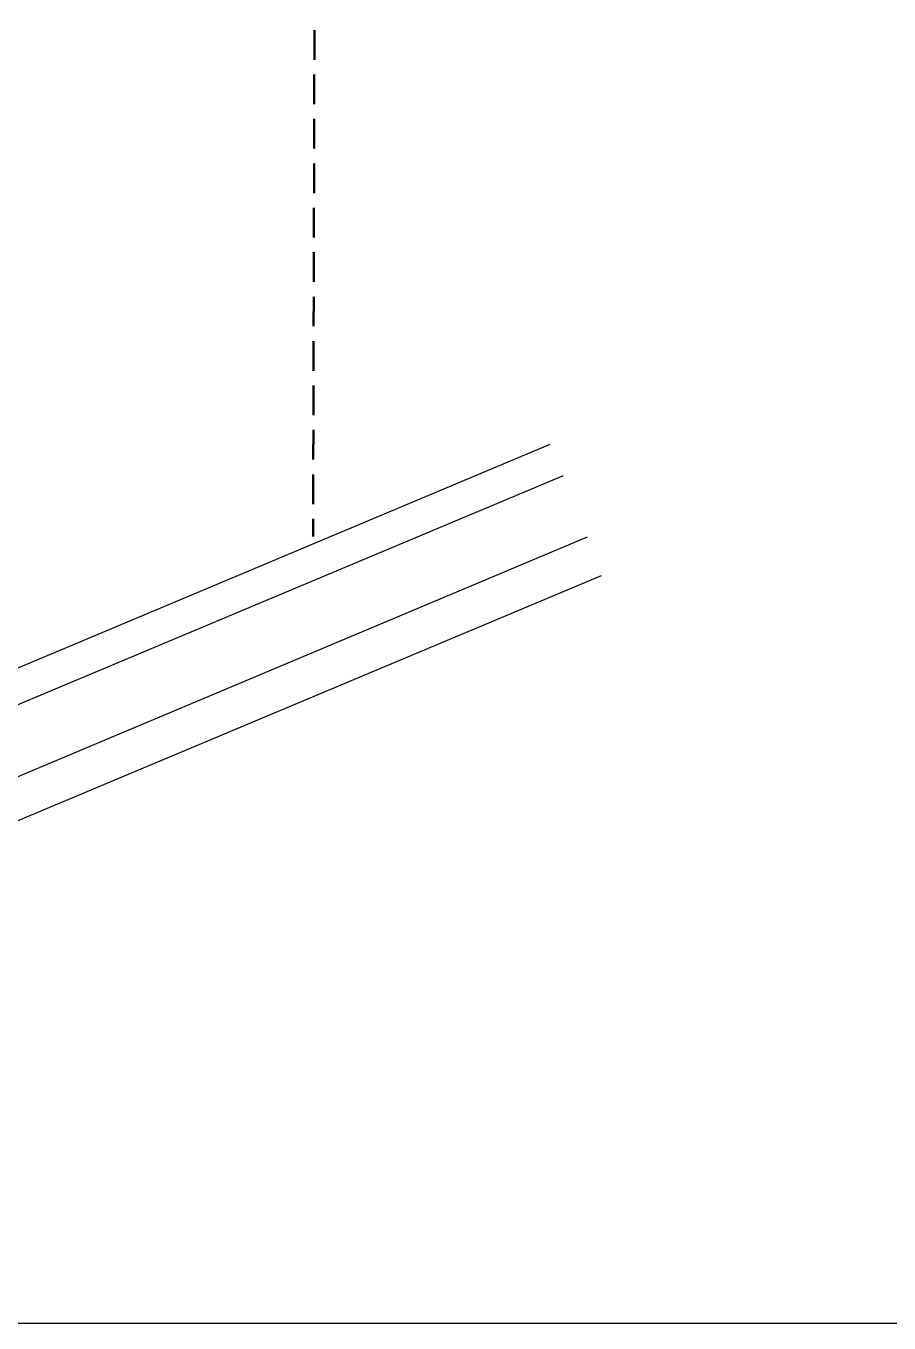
# Model space of a CAD drawing. Header units: millimetres. Extents: x 361 to 21231, y 184 to 1849.
# Drawn here: x 2508.69 to 2523.5, y 408.61 to 430.86 of the extents above; entities that cross this region are included whole.
import ezdxf

# ---------------------------------------------------------------- set-up
doc = ezdxf.new("R2010")
doc.units = ezdxf.units.MM
doc.header["$LTSCALE"] = 0.2
doc.linetypes.add('DASHED', pattern=[19.05, 12.7, -6.35])
doc.layers.add('draad bestaande te behouden', color=7, linetype='DASHED', lineweight=50, true_color=0xd452ff)
doc.layers.add('huis', color=7, linetype='Continuous', lineweight=40)
doc.layers.add('opmeting', color=7, linetype='Continuous')

msp = doc.modelspace()

# ---------------------------------------------------------------- linework, layer by layer
at = {"layer": 'draad bestaande te behouden', "ltscale": 0.2}
msp.add_line((2513.792, 484.891), (2513.619, 422.105), dxfattribs=at)
at = {"layer": 'huis', "lineweight": 25, "ltscale": 0.2}
msp.add_lwpolyline([(2557.718, 558.188), (2467.592, 558.188), (2467.592, 408.613), (2557.718, 408.613)], close=True, dxfattribs=at)
at = {"layer": 'opmeting', "ltscale": 0.2}
for p, q in [((2486.652, 410.649), (2517.685, 423.686)), ((2486.845, 410.1), (2517.914, 423.151)), ((2487.512, 409.15), (2518.33, 422.096)), ((2488.157, 408.661), (2518.568, 421.436))]:
    msp.add_line(p, q, dxfattribs=at)

doc.saveas('drawing.dxf')
